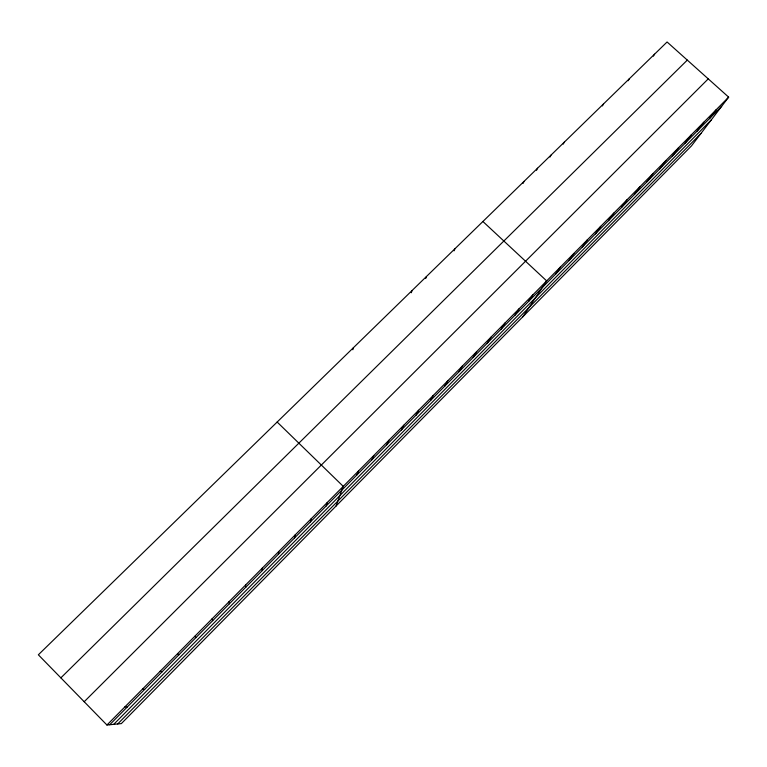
<?xml version="1.0" encoding="UTF-8"?>
<svg xmlns="http://www.w3.org/2000/svg" width="767" height="767" viewBox="0 0 767 767"><rect width="100%" height="100%" fill="white"/><g stroke="black" fill="none" stroke-linecap="round" stroke-linejoin="round"><path stroke-width="1.15" d="M262.209 570.61L262.228 568.194M278.421 554.234L278.718 551.54M294.49 537.993L295.065 535.03M352.849 349.742L353.347 347.777M310.424 521.886L311.268 518.665M326.224 505.923L327.327 502.443M411.285 292.754L412.09 290.52M336.042 506.047L343.252 486.364L277.155 422.042M425.723 278.469L426.481 276.494M356.962 474.869L358.572 470.89M454.035 250.857L454.917 248.776M371.909 459.759L373.769 455.54M386.731 444.774L388.84 440.325M523.046 183.428L524.062 181.376M401.438 429.913L403.787 425.234M536.507 170.303L537.571 168.213M549.987 157.043L550.974 155.145M416.03 415.168L418.6 410.268M563.237 144.119L564.272 142.183M430.498 400.547L433.297 395.417M602.411 105.932L603.562 103.89M444.85 386.041L447.88 380.7M628.154 80.746L629.256 78.848M459.088 371.65L462.338 366.099M653.388 56.135L654.567 54.179M473.21 357.384L476.681 351.612M487.227 343.223L490.909 337.24M501.129 329.177L505.022 322.993M514.916 315.237L519.019 308.852M528.597 301.412L532.902 294.825M522.845 316.761L546.679 280.914L482.903 221.5M555.644 274.078L560.351 267.108M569.009 260.569L573.908 253.417M582.268 247.166L587.359 239.831M595.432 233.868L600.705 226.351M608.49 220.675L613.955 212.977M621.452 207.579L627.09 199.708M634.309 194.578L640.129 186.534M647.07 181.683L653.072 173.476M659.735 168.884L665.909 160.504M672.304 156.18L678.651 147.638M684.787 143.573L691.288 134.867M697.165 131.061L703.838 122.202M709.456 118.645L716.292 109.623M728.65 97.141L691.508 145.855L121.33 723.607L106.939 725.016L38.35 654.797L667.079 41.984L728.65 97.141L106.939 725.016M113.737 724.355L711.249 119.959M117.696 723.971L701.009 133.391M109.691 724.748L721.651 106.316M84.197 701.728L708.248 78.867M60.871 677.855L687.309 60.104M124.829 706.953L127.245 707.001M142.557 689.054L144.647 689.418M160.121 671.317L161.895 671.988M177.522 653.733L178.989 654.721M194.77 636.322L195.93 637.598M211.865 619.055L212.718 620.628M228.796 601.951L229.362 603.811M245.584 585L245.862 587.139"/></g></svg>
